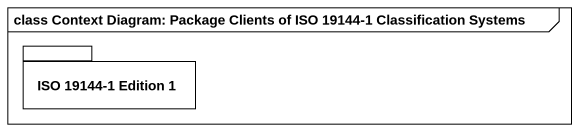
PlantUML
@startuml
mainframe class Context Diagram: Package Clients of ISO 19144-1 Classification Systems
package "ISO 19144-1 Edition 1" as ISO_19144_1_Edition_1 {
}
@enduml
